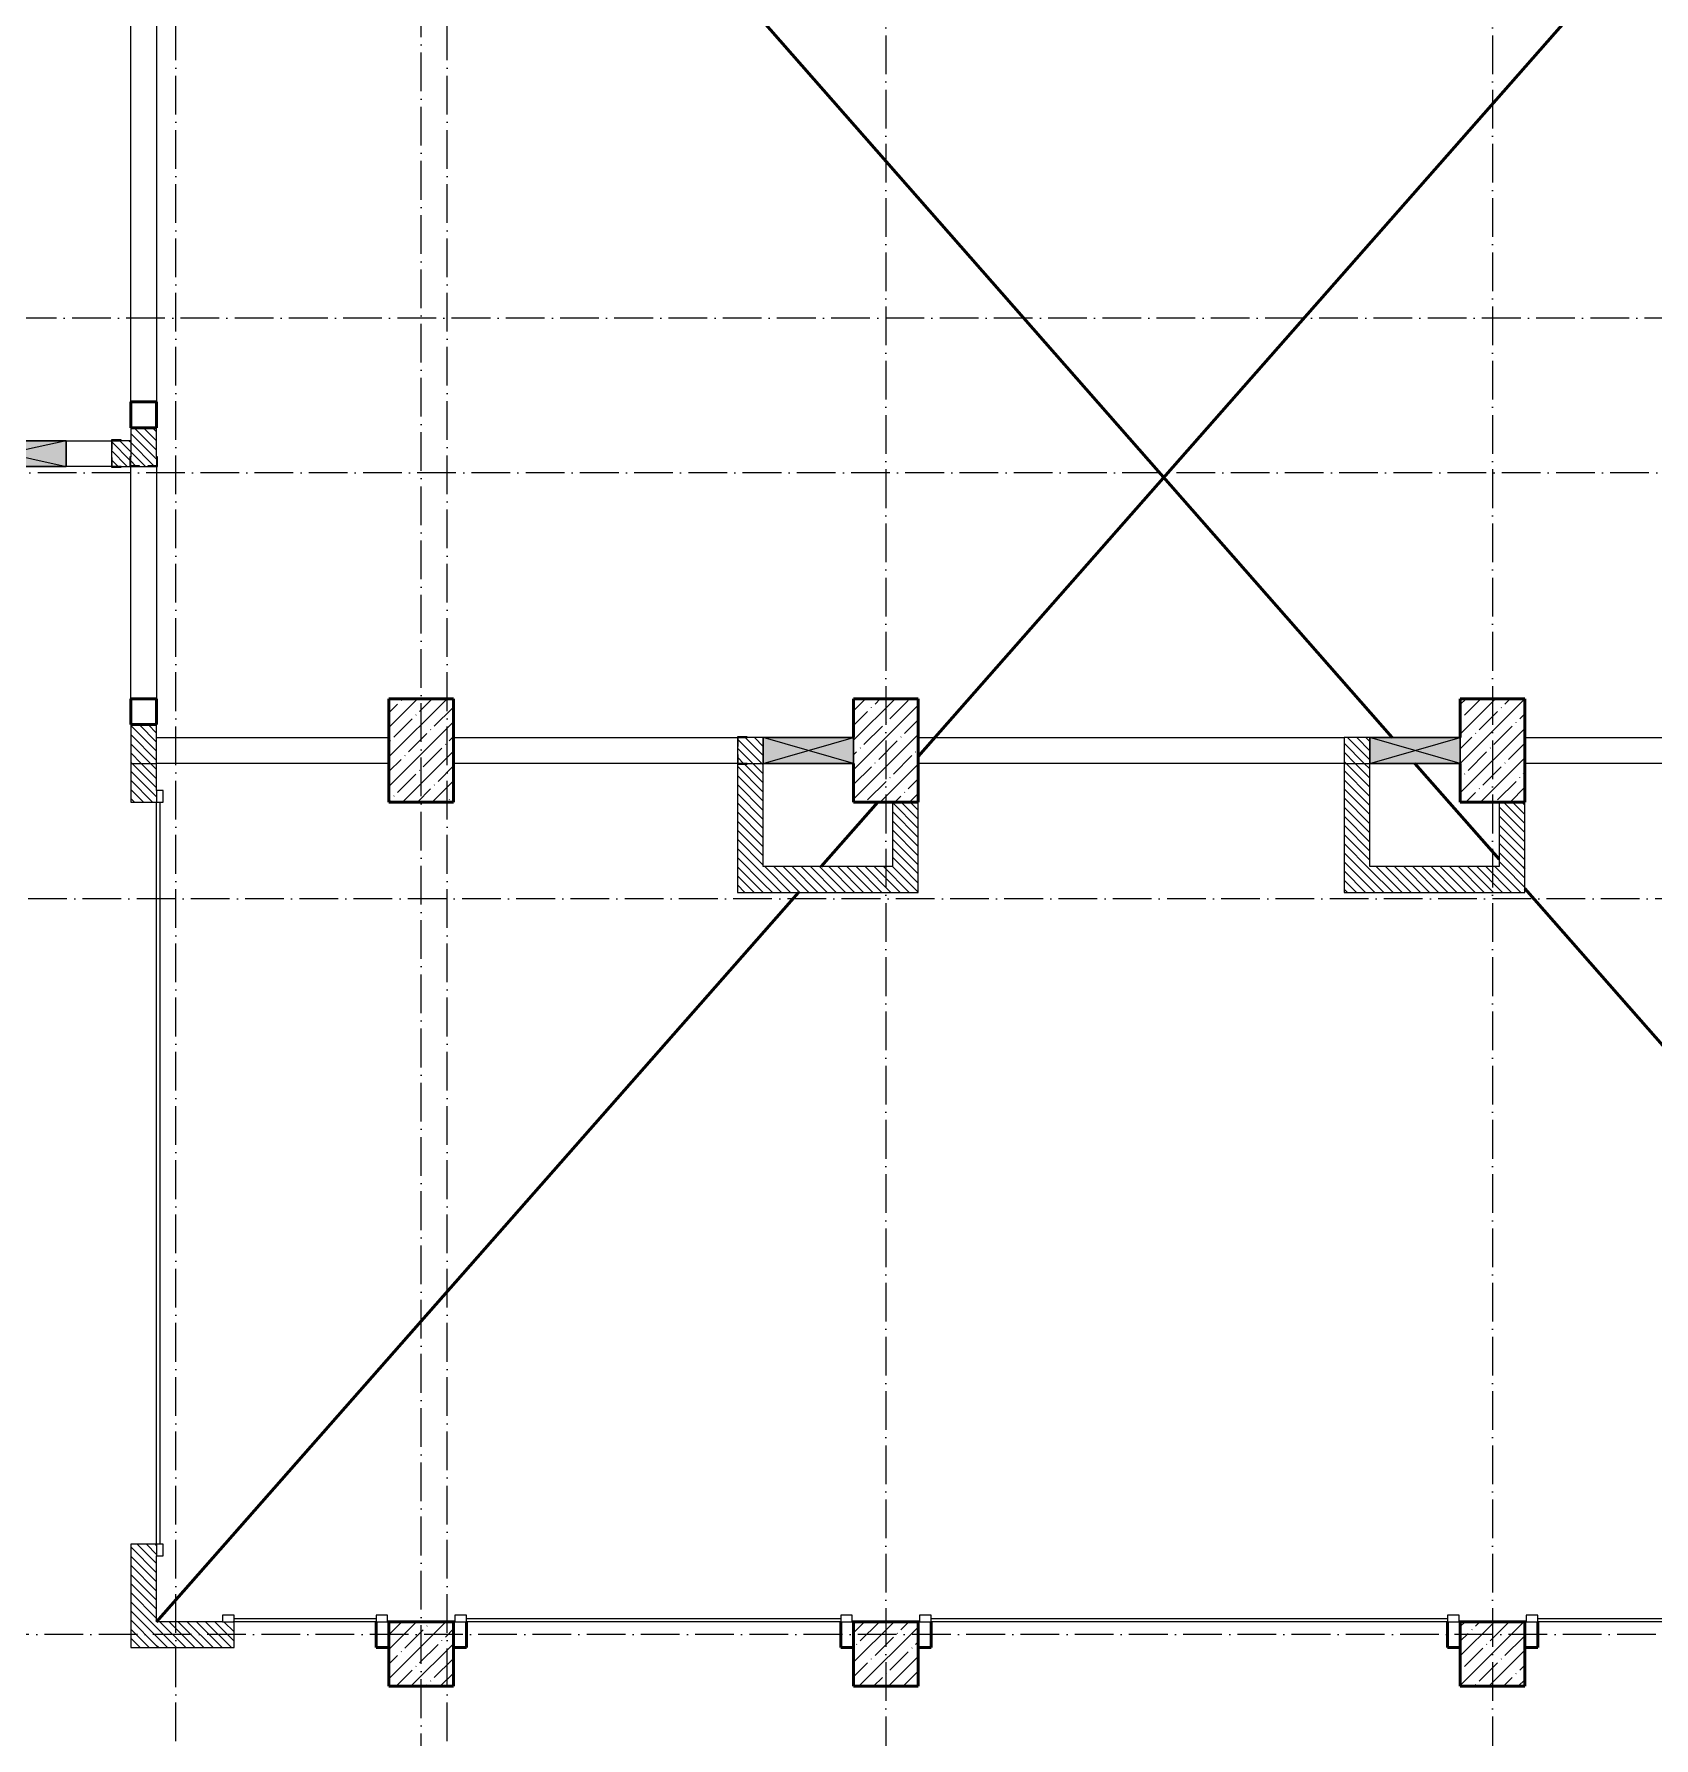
# Model space of a CAD drawing. Header units: millimetres. Extents: x -12989 to 629078, y -109036 to 555275.
# Drawn here: x 290422 to 302971, y -20082 to -6882 of the extents above; entities that cross this region are included whole.
import ezdxf

# ---------------------------------------------------------------- set-up
doc = ezdxf.new("R2010")
doc.units = ezdxf.units.MM
doc.linetypes.add('50_200_ШТРИХ_1Т_ш5_п1_п1_', pattern=[700, 500, -100, 0, -100])
for name, color, linetype, lineweight in [('4 -стяжа', 7, 'Continuous', 30), ('A-DETL-____-OTLN-1', 7, 'Continuous', 50), ('A-DETL-GENF-OTLN', 7, 'Continuous', 9), ('A-DOOR-____-MCUT', 7, 'Continuous', 13), ('A-DOOR-____-OTLN', 7, 'Continuous', 9), ('A-FLOR-____-OTLN', 7, 'Continuous', 9), ('A-GENM-____-MCUT', 7, 'Continuous', 25), ('A-GENM-____-OTLN-1', 7, 'Continuous', 25), ('A-GLAZ-____-OTLN', 7, 'Continuous', 9), ('A-WALL-____-MCUT', 7, 'Continuous', 13), ('A-WALL-____-PATT-1', 7, 'Continuous', 9), ('I-WALL-____-OTLN', 7, 'Continuous', 9), ('S-COLS-____-MCUT', 7, 'Continuous', 50), ('S-COLS-____-OTLN', 7, 'Continuous', 9), ('S-GRID-____-OTLN-1', 7, '50_200_ШТРИХ_1Т_ш5_п1_п1_', 9)]:
    doc.layers.add(name, color=color, linetype=linetype, lineweight=lineweight)
doc.layers.get('4 -стяжа').off()
pattern_1 = [(135, (283770.707, -86863.456), (-35.35534, -35.35534), [])]

# ---------------------------------------------------------------- blocks, each defined once
blk = doc.blocks.new('BSC_Колонна _Прямоугольная - 500х800-V10-АР1_План отверстий 3 этажа в осях 1-64_Ю-ЯЯ')
at = {"layer": 'S-COLS-____-OTLN'}
h = blk.add_hatch(dxfattribs=at)
h.set_pattern_fill('FP_14', color=256, style=0, pattern_type=2)
h.set_pattern_definition([(45, (-9650, -74431.04), (-114.04925, 114.04925), []), (45, (-9535.95, -74431.04), (-114.04925, 114.04925), [201.613, -40.323, 3.353, -36.97])])
h.paths.add_polyline_path([(-250, -400), (250, -400), (250, 400), (-250, 400)], flags=0)
at = {"layer": 'S-COLS-____-MCUT'}
for p, q in [((250, 400), (-250, 400)), ((-250, 400), (-250, -400)), ((250, -400), (250, 400)), ((-250, -400), (250, -400))]:
    blk.add_line(p, q, dxfattribs=at)
blk = doc.blocks.new('BSC_Колонна _Прямоугольная - 500х500-25976076-АР1_План отверстий 3 этажа в осях 1-64_Ю-ЯЯ')
at = {"layer": 'S-COLS-____-OTLN'}
h = blk.add_hatch(dxfattribs=at)
h.set_pattern_fill('FP_15', color=256, style=0, pattern_type=2)
h.set_pattern_definition([(45, (-9650, -67431.04), (-114.04925, 114.04925), []), (45, (-9535.95, -67431.04), (-114.04925, 114.04925), [201.613, -40.323, 3.353, -36.97])])
h.paths.add_polyline_path([(-250, -250), (250, -250), (250, 250), (-250, 250)], flags=0)
at = {"layer": 'S-COLS-____-MCUT'}
for p, q in [((250, 250), (-250, 250)), ((-250, 250), (-250, -250)), ((250, -250), (250, 250)), ((-250, -250), (250, -250))]:
    blk.add_line(p, q, dxfattribs=at)
blk = doc.blocks.new('BSC_Колонна _Прямоугольная - 500х500-V11-АР1_План отверстий 3 этажа в осях 1-64_Ю-ЯЯ')
at = {"layer": 'S-COLS-____-OTLN'}
h = blk.add_hatch(dxfattribs=at)
h.set_pattern_fill('FP_17', color=256, style=0, pattern_type=2)
h.set_pattern_definition([(45, (-13250, -67431.04), (-114.04925, 114.04925), []), (45, (-13135.95, -67431.04), (-114.04925, 114.04925), [201.613, -40.323, 3.353, -36.97])])
h.paths.add_polyline_path([(-250, -250), (250, -250), (250, 250), (-250, 250)], flags=0)
at = {"layer": 'S-COLS-____-MCUT'}
for p, q in [((250, 250), (-250, 250)), ((-250, 250), (-250, -250)), ((250, -250), (250, 250)), ((-250, -250), (250, -250))]:
    blk.add_line(p, q, dxfattribs=at)
blk = doc.blocks.new('BSC_Колонна _Прямоугольная - 500х800-V66-АР1_План отверстий 3 этажа в осях 1-64_Ю-ЯЯ')
at = {"layer": 'S-COLS-____-OTLN'}
h = blk.add_hatch(dxfattribs=at)
h.set_pattern_fill('FP_74', color=256, style=0, pattern_type=2)
h.set_pattern_definition([(45, (-13250, -74431.04), (-114.04925, 114.04925), []), (45, (-13135.95, -74431.04), (-114.04925, 114.04925), [201.613, -40.323, 3.353, -36.97])])
h.paths.add_polyline_path([(-250, -400), (250, -400), (250, 400), (-250, 400), (-250, -100)], flags=0)
at = {"layer": 'S-COLS-____-MCUT'}
for p, q in [((250, 400), (-250, 400)), ((-250, 400), (-250, 100)), ((250, -400), (250, 400)), ((-250, -100), (-250, -400)), ((-250, -400), (250, -400))]:
    blk.add_line(p, q, dxfattribs=at)
blk = doc.blocks.new('BSC_Колонна _Прямоугольная - 500х800-V67-АР1_План отверстий 3 этажа в осях 1-64_Ю-ЯЯ')
at = {"layer": 'S-COLS-____-OTLN'}
h = blk.add_hatch(dxfattribs=at)
h.set_pattern_fill('FP_75', color=256, style=0, pattern_type=2)
h.set_pattern_definition([(45, (-17950, -74431.04), (-114.04925, 114.04925), []), (45, (-17835.95, -74431.04), (-114.04925, 114.04925), [201.613, -40.323, 3.353, -36.97])])
h.paths.add_polyline_path([(-250, -400), (250, -400), (250, 400), (-250, 400), (-250, -100)], flags=0)
at = {"layer": 'S-COLS-____-MCUT'}
for p, q in [((250, 400), (-250, 400)), ((-250, 400), (-250, 100)), ((250, -400), (250, 400)), ((-250, -100), (-250, -400)), ((-250, -400), (250, -400))]:
    blk.add_line(p, q, dxfattribs=at)
blk = doc.blocks.new('BSC_Колонна _Прямоугольная - 500х500-V71-АР1_План отверстий 3 этажа в осях 1-64_Ю-ЯЯ')
at = {"layer": 'S-COLS-____-OTLN'}
h = blk.add_hatch(dxfattribs=at)
h.set_pattern_fill('FP_80', color=256, style=0, pattern_type=2)
h.set_pattern_definition([(45, (-17950, -67431.04), (-114.04925, 114.04925), []), (45, (-17835.95, -67431.04), (-114.04925, 114.04925), [201.613, -40.323, 3.353, -36.97])])
h.paths.add_polyline_path([(-250, -250), (250, -250), (250, 250), (-250, 250)], flags=0)
at = {"layer": 'S-COLS-____-MCUT'}
for p, q in [((250, 250), (-250, 250)), ((-250, 250), (-250, -250)), ((250, -250), (250, 250)), ((-250, -250), (250, -250))]:
    blk.add_line(p, q, dxfattribs=at)
blk = doc.blocks.new('Фахверк_СКБ_Уголок - 200_3550_зеркало-28264001-АР1_План отверстий 3 этажа в осях 1-64_Ю-ЯЯ')
at = {"layer": 'A-GENM-____-MCUT'}
for p, q in [((200, 156), (125, 156)), ((125, 156), (125, 81)), ((131, 81), (131, 150)), ((131, 150), (200, 150)), ((200, 150), (200, 156)), ((125, 81), (131, 81)), ((131, 19), (125, 19)), ((125, 19), (125, -56)), ((131, -50), (131, 19)), ((125, -56), (200, -56)), ((200, -50), (131, -50)), ((200, -56), (200, -50))]:
    blk.add_line(p, q, dxfattribs=at)
blk = doc.blocks.new('DM_Штора_Противопожарная_Doormaster_EI-60 - ш_2900 х в_2680-31485572-АР1_План отверстий 3 этажа в осях 1-64_Ю-ЯЯ')
at = {"layer": 'A-DOOR-____-MCUT'}
for p, q in [((-1325, 150), (-1415, 150)), ((-1415, 150), (-1415, 100)), ((-1325, 100), (-1325, 150)), ((1575, 150), (1575, 100)), ((1665, 150), (1575, 150)), ((1665, 100), (1665, 150)), ((-1415, 100), (-1325, 100)), ((-1325, 125), (1575, 125)), ((1575, 100), (1665, 100))]:
    blk.add_line(p, q, dxfattribs=at)
blk = doc.blocks.new('DM_Штора_Противопожарная_Doormaster_EI-60 - ш_4000 х в_2680-31485573-АР1_План отверстий 3 этажа в осях 1-64_Ю-ЯЯ')
at = {"layer": 'A-DOOR-____-MCUT'}
for p, q in [((-1875, 150), (-1965, 150)), ((-1965, 150), (-1965, 100)), ((-1875, 100), (-1875, 150)), ((2125, 150), (2125, 100)), ((2215, 150), (2125, 150)), ((2215, 100), (2215, 150)), ((-1965, 100), (-1875, 100)), ((-1875, 125), (2125, 125)), ((2125, 100), (2215, 100))]:
    blk.add_line(p, q, dxfattribs=at)
blk = doc.blocks.new('DM_Штора_Противопожарная_Doormaster_EI-60 - ш_4700 х в_2680-31485574-АР1_План отверстий 3 этажа в осях 1-64_Ю-ЯЯ')
at = {"layer": 'A-DOOR-____-MCUT'}
for p, q in [((-2225, 150), (-2315, 150)), ((-2315, 150), (-2315, 100)), ((-2225, 100), (-2225, 150)), ((2475, 150), (2475, 100)), ((2565, 150), (2475, 150)), ((2565, 100), (2565, 150)), ((-2315, 100), (-2225, 100)), ((-2225, 125), (2475, 125)), ((2475, 100), (2565, 100))]:
    blk.add_line(p, q, dxfattribs=at)
blk = doc.blocks.new('DM_Штора_Противопожарная_Doormaster_EI-60 - ш_5750 х в2680-31836437-АР1_План отверстий 3 этажа в осях 1-64_Ю-ЯЯ')
at = {"layer": 'A-DOOR-____-MCUT'}
for p, q in [((-2750, 150), (-2840, 150)), ((-2840, 150), (-2840, 100)), ((-2750, 100), (-2750, 150)), ((3000, 150), (3000, 100)), ((3090, 150), (3000, 150)), ((3090, 100), (3090, 150)), ((-2840, 100), (-2750, 100)), ((-2750, 125), (3000, 125)), ((3000, 100), (3090, 100))]:
    blk.add_line(p, q, dxfattribs=at)
blk = doc.blocks.new('DM_Штора_Противопожарная_Doormaster_EI-60 - ш_1100 х в_2680-31485576-АР1_План отверстий 3 этажа в осях 1-64_Ю-ЯЯ')
at = {"layer": 'A-DOOR-____-MCUT'}
for p, q in [((-425, 150), (-515, 150)), ((-515, 150), (-515, 100)), ((-425, 100), (-425, 150)), ((675, 150), (675, 100)), ((765, 150), (675, 150)), ((765, 100), (765, 150)), ((-515, 100), (-425, 100)), ((-425, 125), (675, 125)), ((675, 100), (765, 100))]:
    blk.add_line(p, q, dxfattribs=at)
blk = doc.blocks.new('BSC_Колонна _Прямоугольная1 - 200х100 _металл_-31488033-АР1_План отверстий 3 этажа в осях 1-64_Ю-ЯЯ')
at = {"layer": 'S-COLS-____-MCUT'}
for p, q in [((100, 50), (-100, 50)), ((-100, 50), (-100, 40)), ((100, -50), (100, 50)), ((-100, -50), (100, -50))]:
    blk.add_line(p, q, dxfattribs=at)
blk = doc.blocks.new('BSC_Колонна _Прямоугольная1 - 200х100 _металл_-V209-АР1_План отверстий 3 этажа в осях 1-64_Ю-ЯЯ')
at = {"layer": 'S-COLS-____-MCUT'}
for p, q in [((100, 50), (-100, 50)), ((100, -50), (100, 50)), ((-100, -40), (-100, -50)), ((-100, -50), (100, -50))]:
    blk.add_line(p, q, dxfattribs=at)
blk = doc.blocks.new('BSC_Колонна _Прямоугольная1 - 200х200 _металл_-35216022-АР1_План отверстий 3 этажа в осях 1-64_Ю-ЯЯ')
at = {"layer": 'S-COLS-____-MCUT'}
for p, q in [((100, 100), (-100, 100)), ((-100, 100), (-100, -100)), ((100, -100), (100, 100)), ((-100, -100), (100, -100))]:
    blk.add_line(p, q, dxfattribs=at)
blk = doc.blocks.new('Фахверк_СКБ_Уголок - 200_3550-28267367-АР1_План отверстий 3 этажа в осях 1-64_Ю-ЯЯ')
at = {"layer": 'A-GENM-____-MCUT'}
for p, q in [((200, 156), (125, 156)), ((125, 156), (125, 81)), ((131, 81), (131, 150)), ((131, 150), (200, 150)), ((200, 150), (200, 156)), ((125, 81), (131, 81)), ((131, 19), (125, 19)), ((125, 19), (125, -56)), ((131, -50), (131, 19)), ((125, -56), (200, -56)), ((200, -50), (131, -50)), ((200, -56), (200, -50))]:
    blk.add_line(p, q, dxfattribs=at)
blk = doc.blocks.new('Фахверк_СКБ_Уголок - 200_3960-28268576-АР1_План отверстий 3 этажа в осях 1-64_Ю-ЯЯ')
at = {"layer": 'A-GENM-____-MCUT'}
for p, q in [((200, 156), (125, 156)), ((125, 156), (125, 81)), ((131, 81), (131, 150)), ((131, 150), (200, 150)), ((200, 150), (200, 156)), ((125, 81), (131, 81)), ((131, 19), (125, 19)), ((125, 19), (125, -56)), ((131, -50), (131, 19)), ((125, -56), (200, -56)), ((200, -50), (131, -50)), ((200, -56), (200, -50))]:
    blk.add_line(p, q, dxfattribs=at)
blk = doc.blocks.new('AR_Отверстие прямоугольное _в стене__БезПР - AR_Отверстие прямоугольное _в стене__БезПР-36898863-АР1_План отверстий 3 этажа в осях 1-64_Ю-ЯЯ')
at = {"layer": 'A-GLAZ-____-OTLN'}
blk.add_hatch(color=256, dxfattribs=at).paths.add_polyline_path([(-350, 100), (-350, -100), (350, -100), (350, 100)], flags=0)
at = {"layer": 'A-DETL-GENF-OTLN'}
for p, q in [((-350, -100), (-350, 100)), ((-350, 100), (350, 100)), ((350, 100), (-350, -100)), ((-350, 100), (350, -100)), ((350, 100), (-350, 100)), ((-350, 100), (-350, -100)), ((350, 100), (350, -100)), ((350, -100), (350, 100)), ((350, -100), (-350, -100)), ((-350, -100), (350, -100))]:
    blk.add_line(p, q, dxfattribs=at)
at = {"layer": 'A-GLAZ-____-OTLN'}
blk.add_line((350, 100), (-350, 100), dxfattribs=at)
blk = doc.blocks.new('AR_Отверстие прямоугольное _в стене_ - AR_Отверстие прямоугольное _в стене__ОВ-36907948-АР1_План отверстий 3 этажа в осях 1-64_Ю-ЯЯ')
at = {"layer": 'A-GLAZ-____-OTLN'}
blk.add_hatch(color=256, dxfattribs=at).paths.add_polyline_path([(450, -100), (450, 100), (-450, 100), (-450, -100)], flags=0)
at = {"layer": 'A-DETL-GENF-OTLN'}
for p, q in [((-450, -100), (-450, 100)), ((-450, 100), (450, 100)), ((450, 100), (-450, -100)), ((-450, 100), (450, -100)), ((450, 100), (-450, 100)), ((-450, 100), (-450, -100)), ((450, 100), (450, -100)), ((450, -100), (450, 100)), ((450, -100), (-450, -100)), ((-450, -100), (450, -100))]:
    blk.add_line(p, q, dxfattribs=at)
blk = doc.blocks.new('3эт')
at = {"layer": 'S-GRID-____-OTLN-1', "color": 251, "ltscale": 0.6, "true_color": 0x636466}
for p, q in [((291520.7, -33971.9), (291520.7, 4029.4)), ((293420.7, -33791.8), (293420.7, 4029.4)), ((297020.7, 4029.4), (297020.7, -33971.9)), ((301720.7, 4029.4), (301720.7, -33971.9)), ((293620.7, -33971.9), (293620.7, 3765.1)), ((330925.3, -9082.4), (279101.9, -9082.4)), ((316375.7, -10282.4), (279101.9, -10282.4)), ((308320.7, -13582.4), (279101.9, -13582.4)), ((387845.1, -19282.4), (279101.9, -19282.4))]:
    blk.add_line(p, q, dxfattribs=at)

msp = doc.modelspace()

# ---------------------------------------------------------------- hatches: boundary and pattern name
at = {"layer": 'A-WALL-____-PATT-1'}
h = msp.add_hatch(dxfattribs=at)
h.set_pattern_fill('FP_9', color=256, style=0, pattern_type=2)
h.set_pattern_definition(pattern_1)
h.paths.add_polyline_path([(291301.7074, -10232.4142), (291301.7074, -10226.4142), (291370.7074, -10226.4142), (291370.7074, -9932.4142), (291170.7074, -9932.4142), (291170.7074, -10226.4142), (291239.7074, -10226.4142), (291239.7074, -10232.4142)], flags=0)
h = msp.add_hatch(dxfattribs=at)
h.set_pattern_fill('FP_9', color=256, style=0, pattern_type=2)
h.set_pattern_definition(pattern_1)
h.paths.add_polyline_path([(291164.7074, -10232.4142), (291164.7074, -10157.4142), (291170.7074, -10157.4142), (291170.7074, -10032.4142), (291026.7074, -10032.4142), (291026.7074, -10101.4142), (291020.7074, -10101.4142), (291020.7074, -10163.4142), (291026.7074, -10163.4142), (291026.7074, -10232.4142), (291095.7074, -10232.4142)], flags=0)
h = msp.add_hatch(dxfattribs=at)
h.set_pattern_fill('FP_9', color=256, style=0, pattern_type=2)
h.set_pattern_definition(pattern_1)
h.paths.add_polyline_path([(291370.7074, -12532.4142), (291370.7074, -12232.4142), (291170.7074, -12232.4142), (291170.7074, -12532.4142)], flags=0)
h = msp.add_hatch(dxfattribs=at)
h.set_pattern_fill('FP_9', color=256, style=0, pattern_type=2)
h.set_pattern_definition(pattern_1)
h.paths.add_polyline_path([(295876.7074, -12532.4142), (296070.7074, -12532.4142), (296070.7074, -12332.4142), (295876.7074, -12332.4142), (295876.7074, -12401.4142), (295870.7074, -12401.4142), (295870.7074, -12463.4142), (295876.7074, -12463.4142)], flags=0)
h = msp.add_hatch(dxfattribs=at)
h.set_pattern_fill('FP_9', color=256, style=0, pattern_type=2)
h.set_pattern_definition(pattern_1)
h.paths.add_polyline_path([(300770.7074, -12532.4142), (300770.7074, -12332.4142), (300570.7074, -12332.4142), (300570.7074, -12532.4142)], flags=0)
h = msp.add_hatch(dxfattribs=at)
h.set_pattern_fill('FP_9', color=256, style=0, pattern_type=2)
h.set_pattern_definition(pattern_1)
h.paths.add_polyline_path([(291370.7074, -19382.4142), (291370.7074, -18582.4142), (291170.7074, -18582.4142), (291170.7074, -19382.4142)], flags=0)
h.paths.add_polyline_path([(291370.7074, -12832.4142), (291370.7074, -12532.4142), (291170.7074, -12532.4142), (291170.7074, -12832.4142)], flags=0)
h = msp.add_hatch(dxfattribs=at)
h.set_pattern_fill('FP_9', color=256, style=0, pattern_type=2)
h.set_pattern_definition(pattern_1)
h.paths.add_polyline_path([(295870.7074, -13532.4142), (296070.7074, -13532.4142), (296070.7074, -12532.4142), (295945.7074, -12532.4142), (295945.7074, -12538.4142), (295870.7074, -12538.4142), (295870.7074, -13495.1522)], flags=0)
h = msp.add_hatch(dxfattribs=at)
h.set_pattern_fill('FP_9', color=256, style=0, pattern_type=2)
h.set_pattern_definition(pattern_1)
h.paths.add_polyline_path([(300770.7074, -13532.4142), (300770.7074, -12532.4142), (300570.7074, -12532.4142), (300570.7074, -13532.4142)], flags=0)
h = msp.add_hatch(dxfattribs=at)
h.set_pattern_fill('FP_9', color=256, style=0, pattern_type=2)
h.set_pattern_definition(pattern_1)
h.paths.add_polyline_path([(297270.7074, -13332.4142), (297270.7074, -12832.4142), (297070.7074, -12832.4142), (297070.7074, -13332.4142)], flags=0)
h = msp.add_hatch(dxfattribs=at)
h.set_pattern_fill('FP_9', color=256, style=0, pattern_type=2)
h.set_pattern_definition(pattern_1)
h.paths.add_polyline_path([(301970.7074, -13332.4142), (301970.7074, -12832.4142), (301770.7074, -12832.4142), (301770.7074, -13332.4142)], flags=0)
h = msp.add_hatch(dxfattribs=at)
h.set_pattern_fill('FP_9', color=256, style=0, pattern_type=2)
h.set_pattern_definition(pattern_1)
h.paths.add_polyline_path([(296070.7074, -13532.4142), (297270.7074, -13532.4142), (297270.7074, -13332.4142), (296070.7074, -13332.4142), (296070.7074, -13495.1522)], flags=0)
h = msp.add_hatch(dxfattribs=at)
h.set_pattern_fill('FP_9', color=256, style=0, pattern_type=2)
h.set_pattern_definition(pattern_1)
h.paths.add_polyline_path([(300770.7074, -13532.4142), (301970.7074, -13532.4142), (301970.7074, -13332.4142), (300770.7074, -13332.4142)], flags=0)
h = msp.add_hatch(dxfattribs=at)
h.set_pattern_fill('FP_9', color=256, style=0, pattern_type=2)
h.set_pattern_definition(pattern_1)
h.paths.add_polyline_path([(291880.7074, -19382.4142), (291970.7074, -19382.4142), (291970.7074, -19182.4142), (291370.7074, -19182.4142), (291370.7074, -19382.4142)], flags=0)

# ---------------------------------------------------------------- linework, layer by layer
at = {"layer": 'A-DETL-____-OTLN-1'}
for p, q in [((291370.7074, -1432.4142), (300942.9454, -12332.4142)), ((297270.7074, -12477.8687), (304020.7074, -4807.4142)), ((301118.5828, -12532.4142), (301770.7074, -13274.9948)), ((296518.7074, -13332.4142), (296958.7074, -12832.4142)), ((291370.7074, -19182.4142), (296342.7074, -13532.4142)), ((301970.7074, -13502.7367), (306870.7074, -19082.4142))]:
    msp.add_line(p, q, dxfattribs=at)
at = {"layer": 'A-FLOR-____-OTLN'}
for p, q in [((291370.7074, -18582.4142), (291370.7074, -12832.4142)), ((293070.7074, -19182.4142), (291970.7074, -19182.4142)), ((296670.7074, -19182.4142), (293770.7074, -19182.4142)), ((301370.7074, -19182.4142), (297370.7074, -19182.4142)), ((306770.7074, -19182.4142), (302070.7074, -19182.4142))]:
    msp.add_line(p, q, dxfattribs=at)
at = {"layer": 'A-WALL-____-MCUT'}
for p, q in [((291170.7074, -9932.4142), (291170.7074, -10157.4142)), ((291370.7074, -10157.4142), (291370.7074, -9932.4142)), ((291020.7074, -10101.4142), (291020.7074, -10163.4142)), ((291170.7074, -10032.4142), (291095.7074, -10032.4142)), ((291095.7074, -10232.4142), (291164.7074, -10232.4142)), ((291239.7074, -10232.4142), (291301.7074, -10232.4142)), ((291170.7074, -12232.4142), (291170.7074, -12832.4142)), ((291370.7074, -12742.4142), (291370.7074, -12232.4142)), ((295870.7074, -12401.4142), (295870.7074, -12463.4142)), ((296070.7074, -12332.4142), (295945.7074, -12332.4142)), ((300570.7074, -12332.4142), (300570.7074, -13532.4142)), ((300770.7074, -12332.4142), (300570.7074, -12332.4142)), ((291170.7074, -12532.4142), (291370.7074, -12532.4142)), ((295870.7074, -12538.4142), (295870.7074, -13532.4142)), ((295945.7074, -12532.4142), (296070.7074, -12532.4142)), ((296070.7074, -13332.4142), (296070.7074, -12532.4142)), ((300570.7074, -12532.4142), (300770.7074, -12532.4142)), ((300770.7074, -13332.4142), (300770.7074, -12532.4142)), ((291170.7074, -12832.4142), (291370.7074, -12832.4142)), ((297070.7074, -12832.4142), (297070.7074, -13332.4142)), ((297270.7074, -13532.4142), (297270.7074, -12832.4142)), ((301770.7074, -12832.4142), (301770.7074, -13332.4142)), ((301970.7074, -13532.4142), (301970.7074, -12832.4142)), ((297070.7074, -13332.4142), (296070.7074, -13332.4142)), ((301770.7074, -13332.4142), (300770.7074, -13332.4142)), ((295870.7074, -13532.4142), (297270.7074, -13532.4142)), ((300570.7074, -13532.4142), (301970.7074, -13532.4142)), ((291170.7074, -18582.4142), (291170.7074, -19382.4142)), ((291370.7074, -18582.4142), (291170.7074, -18582.4142)), ((291370.7074, -19182.4142), (291370.7074, -18672.4142)), ((291880.7074, -19182.4142), (291370.7074, -19182.4142)), ((291970.7074, -19382.4142), (291970.7074, -19182.4142)), ((291170.7074, -19382.4142), (291970.7074, -19382.4142))]:
    msp.add_line(p, q, dxfattribs=at)
at = {"layer": 'I-WALL-____-OTLN'}
for p, q in [((291170.7074, -9732.4142), (291170.7074, -4282.4142)), ((291370.7074, -4282.4142), (291370.7074, -9732.4142)), ((290670.7074, -10032.4142), (291020.7074, -10032.4142)), ((291020.7074, -10232.4142), (290670.7074, -10232.4142)), ((291170.7074, -12032.4142), (291170.7074, -10232.4142)), ((291370.7074, -10232.4142), (291370.7074, -12032.4142)), ((291370.7074, -12332.4142), (293170.7074, -12332.4142)), ((293670.7074, -12332.4142), (295870.7074, -12332.4142)), ((297270.7074, -12332.4142), (300570.7074, -12332.4142)), ((301970.7074, -12332.4142), (306770.7074, -12332.4142)), ((293170.7074, -12532.4142), (291370.7074, -12532.4142)), ((295870.7074, -12532.4142), (293670.7074, -12532.4142)), ((300570.7074, -12532.4142), (297270.7074, -12532.4142)), ((306770.7074, -12532.4142), (301970.7074, -12532.4142))]:
    msp.add_line(p, q, dxfattribs=at)

# ---------------------------------------------------------------- block references
at = {"layer": '4 -стяжа'}
msp.add_blockref('3эт', (0, 0), dxfattribs=at)
at = {"layer": 'A-DOOR-____-OTLN', "rotation": 269.9999999999994}
msp.add_blockref('DM_Штора_Противопожарная_Doormaster_EI-60 - ш_5750 х в2680-31836437-АР1_План отверстий 3 этажа в осях 1-64_Ю-ЯЯ', (291270.7074, -15582.4142), dxfattribs=at)
at = {"layer": 'A-DOOR-____-OTLN'}
for name, p in [('DM_Штора_Противопожарная_Doormaster_EI-60 - ш_1100 х в_2680-31485576-АР1_План отверстий 3 этажа в осях 1-64_Ю-ЯЯ', (292395.7074, -19282.4142)), ('DM_Штора_Противопожарная_Doormaster_EI-60 - ш_2900 х в_2680-31485572-АР1_План отверстий 3 этажа в осях 1-64_Ю-ЯЯ', (295095.7074, -19282.4142)), ('DM_Штора_Противопожарная_Doormaster_EI-60 - ш_4000 х в_2680-31485573-АР1_План отверстий 3 этажа в осях 1-64_Ю-ЯЯ', (299245.7074, -19282.4142)), ('DM_Штора_Противопожарная_Doormaster_EI-60 - ш_4700 х в_2680-31485574-АР1_План отверстий 3 этажа в осях 1-64_Ю-ЯЯ', (304295.7074, -19282.4142))]:
    msp.add_blockref(name, p, dxfattribs=at)
at = {"layer": 'A-GENM-____-OTLN-1'}
for name, p in [('Фахверк_СКБ_Уголок - 200_3550_зеркало-28264001-АР1_План отверстий 3 этажа в осях 1-64_Ю-ЯЯ', (290895.7074, -10182.4142)), ('Фахверк_СКБ_Уголок - 200_3550-28267367-АР1_План отверстий 3 этажа в осях 1-64_Ю-ЯЯ', (295745.7074, -12482.4142))]:
    msp.add_blockref(name, p, dxfattribs=at)
at = {"layer": 'A-GENM-____-OTLN-1', "rotation": 89.99999999999991}
msp.add_blockref('Фахверк_СКБ_Уголок - 200_3960-28268576-АР1_План отверстий 3 этажа в осях 1-64_Ю-ЯЯ', (291320.7074, -10357.4142), dxfattribs=at)
at = {"layer": 'A-GLAZ-____-OTLN'}
msp.add_blockref('AR_Отверстие прямоугольное _в стене_ - AR_Отверстие прямоугольное _в стене__ОВ-36907948-АР1_План отверстий 3 этажа в осях 1-64_Ю-ЯЯ', (290220.7074, -10132.4142), dxfattribs=at)
at = {"layer": 'A-GLAZ-____-OTLN', "rotation": 180}
for p in [(296420.7074, -12432.4142), (301120.7074, -12432.4142)]:
    msp.add_blockref('AR_Отверстие прямоугольное _в стене__БезПР - AR_Отверстие прямоугольное _в стене__БезПР-36898863-АР1_План отверстий 3 этажа в осях 1-64_Ю-ЯЯ', p, dxfattribs=at)
at = {"layer": 'S-COLS-____-OTLN', "rotation": 270.0000000000001}
for name, p in [('BSC_Колонна _Прямоугольная1 - 200х200 _металл_-35216022-АР1_План отверстий 3 этажа в осях 1-64_Ю-ЯЯ', (291270.7074, -9832.4142)), ('BSC_Колонна _Прямоугольная1 - 200х200 _металл_-35216022-АР1_План отверстий 3 этажа в осях 1-64_Ю-ЯЯ', (291270.7074, -12132.4142)), ('BSC_Колонна _Прямоугольная1 - 200х100 _металл_-31488033-АР1_План отверстий 3 этажа в осях 1-64_Ю-ЯЯ', (293120.7074, -19282.4142)), ('BSC_Колонна _Прямоугольная1 - 200х100 _металл_-V209-АР1_План отверстий 3 этажа в осях 1-64_Ю-ЯЯ', (293720.7074, -19282.4142)), ('BSC_Колонна _Прямоугольная1 - 200х100 _металл_-31488033-АР1_План отверстий 3 этажа в осях 1-64_Ю-ЯЯ', (296720.7074, -19282.4142)), ('BSC_Колонна _Прямоугольная1 - 200х100 _металл_-V209-АР1_План отверстий 3 этажа в осях 1-64_Ю-ЯЯ', (297320.7074, -19282.4142)), ('BSC_Колонна _Прямоугольная1 - 200х100 _металл_-31488033-АР1_План отверстий 3 этажа в осях 1-64_Ю-ЯЯ', (301420.7074, -19282.4142)), ('BSC_Колонна _Прямоугольная1 - 200х100 _металл_-V209-АР1_План отверстий 3 этажа в осях 1-64_Ю-ЯЯ', (302020.7074, -19282.4142))]:
    msp.add_blockref(name, p, dxfattribs=at)
at = {"layer": 'S-COLS-____-OTLN'}
for name, p in [('BSC_Колонна _Прямоугольная - 500х800-V10-АР1_План отверстий 3 этажа в осях 1-64_Ю-ЯЯ', (293420.7074, -12432.4142)), ('BSC_Колонна _Прямоугольная - 500х800-V66-АР1_План отверстий 3 этажа в осях 1-64_Ю-ЯЯ', (297020.7074, -12432.4142)), ('BSC_Колонна _Прямоугольная - 500х800-V67-АР1_План отверстий 3 этажа в осях 1-64_Ю-ЯЯ', (301720.7074, -12432.4142)), ('BSC_Колонна _Прямоугольная - 500х500-25976076-АР1_План отверстий 3 этажа в осях 1-64_Ю-ЯЯ', (293420.7074, -19432.4142)), ('BSC_Колонна _Прямоугольная - 500х500-V11-АР1_План отверстий 3 этажа в осях 1-64_Ю-ЯЯ', (297020.7074, -19432.4142)), ('BSC_Колонна _Прямоугольная - 500х500-V71-АР1_План отверстий 3 этажа в осях 1-64_Ю-ЯЯ', (301720.7074, -19432.4142))]:
    msp.add_blockref(name, p, dxfattribs=at)

doc.saveas('drawing.dxf')
